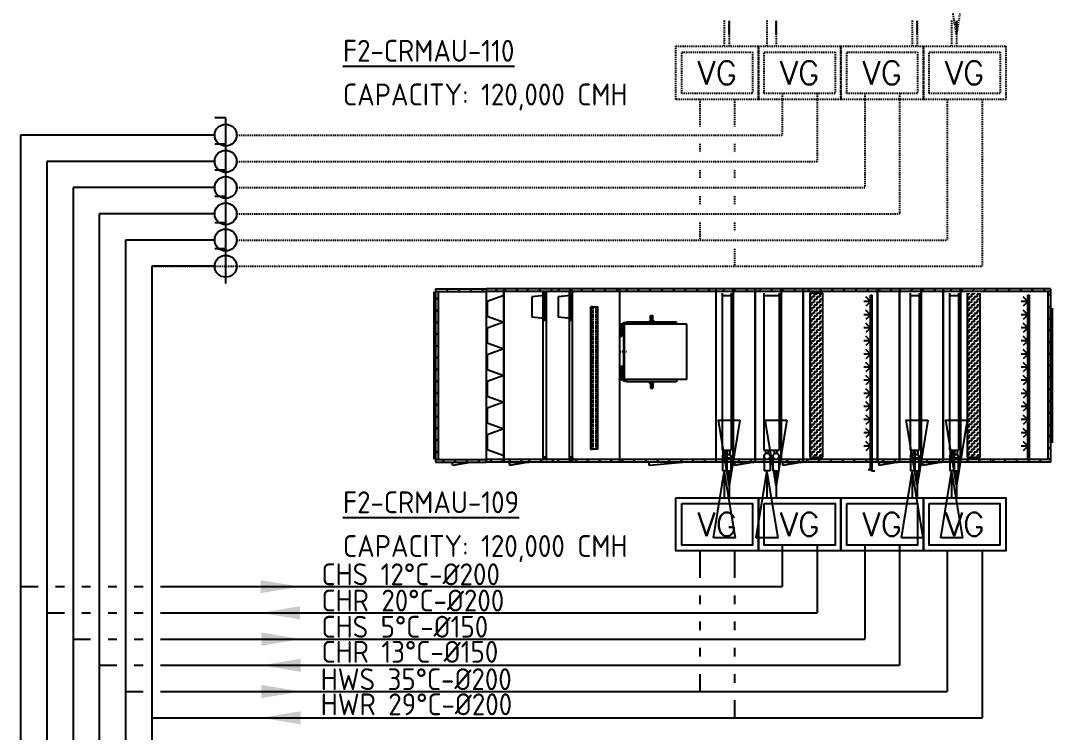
# Model space of a CAD drawing. Header units: millimetres. Extents: x -18 to 822, y 1518 to 2130.
# Drawn here: x 564.1 to 670.3, y 1995.9 to 2069.1 of the extents above; entities that cross this region are included whole.
import ezdxf
from ezdxf.enums import TextEntityAlignment as Align

# ---------------------------------------------------------------- set-up
doc = ezdxf.new("R2010")
doc.units = ezdxf.units.MM
doc.linetypes.add('CENTER', pattern=[2, 1.25, -0.25, 0.25, -0.25])
doc.linetypes.add('HIDDEN2', pattern=[0.1875, 0.125, -0.0625])
for name, color, linetype in [('0-CHR-中溫', 30, 'Continuous'), ('0-CHR-低溫', 4, 'Continuous'), ('0-CHS-中溫', 3, 'Continuous'), ('0-CHS-低溫', 5, 'Continuous'), ('0-HWR', 6, 'Continuous'), ('0-HWS', 1, 'Continuous'), ('03', 7, 'Continuous'), ('06-空調-空調', 21, 'Continuous'), ('ACC-450', 2, 'Continuous'), ('ACC-850', 2, 'Continuous'), ('ARW', 151, 'Continuous'), ('CLC', 140, 'Continuous'), ('DETL-TXT', 4, 'Continuous'), ('DIF', 120, 'Continuous'), ('DIM', 6, 'Continuous'), ('FAN', 3, 'Continuous'), ('Flange', 6, 'Continuous'), ('FLC', 40, 'Continuous'), ('HEPA', 6, 'Continuous'), ('HTC', 1, 'Continuous'), ('M-EQPM-TXT', 4, 'Continuous'), ('M-HVAC-CMDUCT', 150, 'Continuous'), ('M-PIPE-FITTING', 2, 'Continuous'), ('Type02x02', 7, 'Continuous'), ('Type05x04', 7, 'Continuous'), ('Type06x05', 7, 'Continuous'), ('Type07x05', 7, 'Continuous'), ('TYPE10X08', 7, 'Continuous'), ('Type10x09', 7, 'Continuous'), ('Type12x08', 7, 'Continuous'), ('Type12x09', 7, 'Continuous'), ('Type14x10', 7, 'Continuous'), ('軸心', 41, 'Continuous'), ('風車架', 4, 'Continuous')]:
    doc.layers.add(name, color=color, linetype=linetype)
doc.styles.add('AA-TXT', font='isocp.shx', dxfattribs={"bigfont": 'chineset.shx'})
doc.styles.add('HKEC', font='romans.shx', dxfattribs={"bigfont": 'china.shx'})
doc.dimstyles.get("Standard").update_dxf_attribs({"dimtxt": 0.18, "dimasz": 0.18, "dimexe": 0.18, "dimexo": 0.0625, "dimgap": 0.09, "dimtad": 0, "dimtih": 1, "dimtoh": 1, "dimdec": 4, "dimzin": 0, "dimdsep": 46, "dimtxsty": 'Standard', "dimcen": 0.09, "dimadec": 0, "dimazin": 0, "dimtfac": 1, "dimtdec": 4, "dimtofl": 0, "dimtmove": 0, "dimatfit": 3, "dimfxl": 1, "dimtolj": 1, "dimtzin": 0, "dimarcsym": 0})
pattern_1 = [(225, (1811.597, 1075.805), (13.47038, -13.47038), [])]

# ---------------------------------------------------------------- blocks, each defined once
blk = doc.blocks.new('A450-頂視圖')
at = {"layer": 'ACC-450'}
for p, q in [((-450, 0), (0, 0)), ((0, 0), (-443, -78))]:
    blk.add_line(p, q, dxfattribs=at)
blk.add_arc((0, 0), 450, 180, 190, dxfattribs=at)
blk = doc.blocks.new('FLC-1000')
at = {"layer": 'FLC'}
for p, q in [((50, 634), (50, -634)), ((150, 634), (150, -634))]:
    blk.add_line(p, q, dxfattribs=at)
at = {"layer": 'FLC', "color": 1}
for p, q in [((60, 371), (60, 634)), ((80, 360), (80, 634)), ((100, 348), (100, 634)), ((120, 337), (120, 634)), ((140, 325), (140, 634)), ((60, -634), (60, -299)), ((80, -634), (80, -310)), ((100, -634), (100, -322)), ((120, -634), (120, -333)), ((140, -634), (140, -345))]:
    blk.add_line(p, q, dxfattribs=at)
at = {"layer": 'FLC', "color": 1, "linetype": 'CENTER', "ltscale": 5}
blk.add_line((-12, 0), (165, 0), dxfattribs=at)
at = {"layer": 'FLC'}
for centre, start, end in [((55, 634), 0, 180), ((65, 634), 0, 180), ((75, 634), 0, 180), ((85, 634), 0, 180), ((95, 634), 0, 180), ((105, 634), 0, 180), ((115, 634), 0, 180), ((125, 634), 0, 180), ((135, 634), 0, 180), ((145, 634), 0, 180), ((145, 634), 0, 180), ((145, 634), 0, 180), ((145, 634), 0, 180), ((145, 634), 0, 180), ((145, 634), 0, 180), ((145, 634), 0, 180), ((145, 634), 0, 180), ((145, 634), 0, 180), ((145, 634), 0, 180), ((145, 634), 0, 180), ((145, 634), 0, 180), ((55, -634), 180, 0), ((65, -634), 180, 0), ((75, -634), 180, 0), ((85, -634), 180, 0), ((95, -634), 180, 0), ((105, -634), 180, 0), ((115, -634), 180, 0), ((125, -634), 180, 0), ((135, -634), 180, 0), ((145, -634), 180, 0), ((145, -634), 180, 0), ((145, -634), 180, 0), ((145, -634), 180, 0), ((145, -634), 180, 0), ((145, -634), 180, 0), ((145, -634), 180, 0), ((145, -634), 180, 0), ((145, -634), 180, 0), ((145, -634), 180, 0), ((145, -634), 180, 0), ((145, -634), 180, 0)]:
    blk.add_arc(centre, 5, start, end, dxfattribs=at)
blk = doc.blocks.new('RZR15-1000-T90')
at = {"layer": 'FAN'}
for p, q in [((-1436, 1310), (-10, 1310)), ((-1436, 47), (-1436, 1310)), ((-10, 0), (-10, 1357)), ((0, 1357), (-10, 1357)), ((0, 0), (0, 1357)), ((-1436, 47), (-10, 47)), ((-10, 0), (0, 0))]:
    blk.add_line(p, q, dxfattribs=at)
at = {"layer": '軸心'}
for p, q in [((-604.5, 1508.5), (-659.5, 1508.5)), ((-659.5, 1398.5), (-659.5, 1508.5)), ((-640, 1503.5), (-624, 1503.5)), ((-640, 1403.5), (-640, 1503.5)), ((-624, 1503.5), (-624, 1403.5)), ((-604.5, 1398.5), (-604.5, 1508.5)), ((-685.5, 1379.5), (-578.5, 1379.5)), ((-685.5, 1379.5), (-685.5, 1359.5)), ((-675.5, 1398.5), (-675.5, 1379.5)), ((-588.5, 1398.5), (-675.5, 1398.5)), ((-640, 1403.5), (-624, 1403.5)), ((-588.5, 1398.5), (-588.5, 1379.5)), ((-578.5, 1359.5), (-578.5, 1379.5)), ((-685.5, -22.5), (-685.5, -2.5)), ((-685.5, -22.5), (-578.5, -22.5)), ((-675.5, -41.5), (-675.5, -22.5)), ((-588.5, -41.5), (-675.5, -41.5)), ((-659.5, -41.5), (-659.5, -151.5)), ((-604.5, -151.5), (-659.5, -151.5)), ((-640, -46.5), (-640, -146.5)), ((-640, -46.5), (-624, -46.5)), ((-640, -146.5), (-624, -146.5)), ((-624, -146.5), (-624, -46.5)), ((-604.5, -41.5), (-604.5, -151.5)), ((-588.5, -41.5), (-588.5, -22.5)), ((-578.5, -2.5), (-578.5, -22.5))]:
    blk.add_line(p, q, dxfattribs=at)
at = {"layer": '軸心', "color": 1, "linetype": 'CENTER', "ltscale": 30}
for p, q in [((-632, 1513.4), (-632, 1398.5)), ((-632, -156.4), (-632, -41.5))]:
    blk.add_line(p, q, dxfattribs=at)
at = {"layer": '風車架'}
for p, q in [((-1202, 1359.5), (-52, 1359.5)), ((-1202, 1310), (-1202, 1359.5)), ((-1202, 1310), (-52, 1310)), ((-52, 1310), (-52, 1359.5)), ((-1202, 47), (-52, 47)), ((-1202, 47), (-1202, -2.5)), ((-52, 47), (-52, -2.5)), ((-1202, -2.5), (-52, -2.5))]:
    blk.add_line(p, q, dxfattribs=at)
blk = doc.blocks.new('DW9-頂視圖')
at = {"layer": 'ACC-850'}
for q in [(850, 0), (843, -78)]:
    blk.add_line((0, 0), q, dxfattribs=at)
blk.add_arc((400, 0), 450, 350, 0, dxfattribs=at)
blk = doc.blocks.new('CMF300')
for p, q in [((-22, 265), (-300, 231)), ((-22, 296), (0, 296)), ((-22, 296), (-22, -296)), ((0, 296), (0, -296)), ((-300, 231), (-300, -231)), ((-22, -265), (-300, -231)), ((-22, -296), (0, -296))]:
    blk.add_line(p, q)
blk = doc.blocks.new('HPF-610-15')
at = {"layer": 'HEPA'}
for p, q in [((0, 610), (381, 471)), ((0, 610), (0, 0)), ((381, 471), (381, 139)), ((381, 139), (0, 0))]:
    blk.add_line(p, q, dxfattribs=at)
blk = doc.blocks.new('D5-頂視圖')
at = {"layer": 'ACC-450'}
for p, q in [((450, 0), (0, 0)), ((0, 0), (443, -78))]:
    blk.add_line(p, q, dxfattribs=at)
blk.add_arc((0, 0), 450, 350, 0, dxfattribs=at)
blk = doc.blocks.new('A$Cc4eae78a')
at = {"layer": '03'}
for points in [[(0, 2.04), (9.44, 2.04), (9.44, -4.04), (0, -4.04)], [(0.67, 1.37), (8.76, 1.37), (8.76, -3.37), (0.67, -3.37)]]:
    blk.add_lwpolyline(points, close=True, dxfattribs=at)
at = {"layer": '03', "linetype": 'Continuous', "ltscale": 200, "style": 'HKEC'}
blk.add_text('VG', height=2.696, dxfattribs=at).set_placement((4.72, -1), align=Align.MIDDLE)
blk = doc.blocks.new('00_80000CMH_500_300_1100')
h = blk.add_hatch()
h.set_pattern_fill('ACAD_ISO02W100', color=6, angle=180)
h.set_pattern_definition([(180, (1771.445, -397.94), (-6e-16, -5), [12, -3])])
h.paths.add_polyline_path([(48.4, 407.2), (63.2, 407.2), (63.2, 81.6), (48.4, 81.6)])
at = {"layer": 'ARW'}
h = blk.add_hatch(dxfattribs=at)
h.set_pattern_fill('ZIGZAG', color=256, scale=2, angle=180, style=0)
h.set_pattern_definition([(180, (704, 981.5), (-6.35, -6.35), [6.35, -6.35]), (270, (697.65, 981.5), (6.35, -6.35), [6.35, -6.35])])
h.paths.add_polyline_path([(579, 438), (549, 438), (549, 63), (579, 63)])
h = blk.add_hatch(dxfattribs=at)
h.set_pattern_fill('ZIGZAG', color=256, scale=2, angle=180, style=0)
h.set_pattern_definition([(180, (1064, 981.5), (-6.35, -6.35), [6.35, -6.35]), (270, (1057.65, 981.5), (6.35, -6.35), [6.35, -6.35])])
h.paths.add_polyline_path([(939, 438), (909, 438), (909, 63), (939, 63)])
at = {"layer": 'Type02x02'}
h = blk.add_hatch(dxfattribs=at)
h.set_pattern_fill('ANSI31', color=256, scale=6, angle=180, style=0)
h.set_pattern_definition([(135, (-78.619, 113.504), (13.4704, 13.4704), [])])
h.paths.add_polyline_path([(-151, 442.1), (-151, 448.1), (-101, 448.1), (-101, 442.1)])
h = blk.add_hatch(dxfattribs=at)
h.set_pattern_fill('ANSI31', color=256, scale=6, angle=180, style=0)
h.set_pattern_definition([(135, (446.381, 113.504), (13.4704, 13.4704), [])])
h.paths.add_polyline_path([(374, 442.1), (374, 448.1), (424, 448.1), (424, 442.1)])
h = blk.add_hatch(dxfattribs=at)
h.set_pattern_fill('ANSI31', color=256, scale=6, angle=180, style=0)
h.set_pattern_definition([(135, (556.381, 113.564), (13.4704, 13.4704), [])])
h.paths.add_polyline_path([(484, 442), (484, 448), (534, 448), (534, 442)])
h = blk.add_hatch(dxfattribs=at)
h.set_pattern_fill('ANSI31', color=256, scale=6, angle=180, style=0)
h.set_pattern_definition([(135, (776.381, 113.564), (13.4704, 13.4704), [])])
h.paths.add_polyline_path([(704, 442), (704, 448), (754, 448), (754, 442)])
h = blk.add_hatch(dxfattribs=at)
h.set_pattern_fill('ANSI31', color=256, scale=6, angle=180, style=0)
h.set_pattern_definition([(135, (876.381, 113.564), (13.4704, 13.4704), [])])
h.paths.add_polyline_path([(804, 442), (804, 448), (854, 448), (854, 442)])
h = blk.add_hatch(dxfattribs=at)
h.set_pattern_fill('ANSI31', color=256, scale=6, angle=180, style=0)
h.set_pattern_definition([(135, (-78.619, 433.504), (13.4704, 13.4704), [])])
h.paths.add_polyline_path([(-101, 58.1), (-101, 52.1), (-151, 52.1), (-151, 58.1)])
h = blk.add_hatch(dxfattribs=at)
h.set_pattern_fill('ANSI31', color=256, scale=6, angle=180, style=0)
h.set_pattern_definition([(135, (446.381, 433.504), (13.4704, 13.4704), [])])
h.paths.add_polyline_path([(424, 58.1), (424, 52.1), (374, 52.1), (374, 58.1)])
h = blk.add_hatch(dxfattribs=at)
h.set_pattern_fill('ANSI31', color=256, scale=6, angle=180, style=0)
h.set_pattern_definition([(135, (556.381, 433.564), (13.4704, 13.4704), [])])
h.paths.add_polyline_path([(534, 58), (534, 52), (484, 52), (484, 58)])
h = blk.add_hatch(dxfattribs=at)
h.set_pattern_fill('ANSI31', color=256, scale=6, angle=180, style=0)
h.set_pattern_definition([(135, (776.381, 433.564), (13.4704, 13.4704), [])])
h.paths.add_polyline_path([(754, 58), (754, 52), (704, 52), (704, 58)])
h = blk.add_hatch(dxfattribs=at)
h.set_pattern_fill('ANSI31', color=256, scale=6, angle=180, style=0)
h.set_pattern_definition([(135, (876.381, 433.564), (13.4704, 13.4704), [])])
h.paths.add_polyline_path([(854, 58), (854, 52), (804, 52), (804, 58)])
at = {"layer": 'Type05x04'}
h = blk.add_hatch(dxfattribs=at)
h.set_pattern_fill('ANSI31', color=256, scale=6, angle=180, style=0)
h.set_pattern_definition([(225, (4, 433.44), (13.47, -13.47), [])])
h.paths.add_polyline_path([(-36, 442.1), (-36, 448.1), (4, 448.1), (4, 442.1)])
h = blk.add_hatch(dxfattribs=at)
h.set_pattern_fill('ANSI31', color=256, scale=6, angle=180, style=0)
h.set_pattern_definition([(225, (4, 689.44), (13.4704, -13.4704), [])])
h.paths.add_polyline_path([(-36, 52.1), (-36, 58.1), (4, 58.1), (4, 52.1)])
at = {"layer": 'Type06x05'}
h = blk.add_hatch(dxfattribs=at)
h.set_pattern_fill('ANSI31', color=256, scale=6, angle=180, style=0)
h.set_pattern_definition([(225, (4, 689.44), (13.4704, -13.4704), [])])
h.paths.add_polyline_path([(-26, 52.1), (-26, 58.1), (4, 58.1), (4, 52.1)])
at = {"layer": 'Type07x05'}
h = blk.add_hatch(dxfattribs=at)
h.set_pattern_fill('ANSI31', color=256, scale=6, angle=180, style=0)
h.set_pattern_definition([(225, (4, 433.44), (13.47, -13.47), [])])
h.paths.add_polyline_path([(-26, 442.1), (-26, 448.1), (4, 448.1), (4, 442.1)])
at = {"layer": 'TYPE10X08'}
h = blk.add_hatch(dxfattribs=at)
h.set_pattern_fill('ANSI31', color=256, scale=6, angle=180, style=0)
h.set_pattern_definition([(225, (194, 305.44), (13.4704, -13.4704), [])])
h.paths.add_polyline_path([(334, 448.1), (334, 442.1), (114, 442.1), (114, 448.1)])
h = blk.add_hatch(dxfattribs=at)
h.set_pattern_fill('ANSI31', color=256, scale=6, angle=180, style=0)
h.set_pattern_definition([(225, (194, 625.44), (13.4704, -13.4704), [])])
h.paths.add_polyline_path([(114, 52.1), (114, 58.1), (334, 58.1), (334, 52.1)])
at = {"layer": 'Type10x09'}
h = blk.add_hatch(dxfattribs=at)
h.set_pattern_fill('ANSI31', color=256, scale=6, angle=180, style=0)
h.set_pattern_definition([(225, (1283.876, 215), (13.47038, -13.47038), [])])
h.paths.add_polyline_path([(-191, 448.1), (-191, 442.1), (-307, 442.1), (-307, 448.1)])
h = blk.add_hatch(dxfattribs=at)
h.set_pattern_fill('ANSI31', color=256, scale=6, angle=180, style=0)
h.set_pattern_definition([(225, (1303.376, 535), (13.47038, -13.47038), [])])
h.paths.add_polyline_path([(-301, 58.1), (-307, 58.1), (-307, 442.1), (-301, 442.1)])
h = blk.add_hatch(dxfattribs=at)
h.set_pattern_fill('ANSI31', color=256, scale=6, angle=180, style=0)
h.set_pattern_definition([(225, (1283.876, 534.5), (13.47038, -13.47038), [])])
h.paths.add_polyline_path([(-191, 58.1), (-191, 52.1), (-307, 52.1), (-307, 58.1)])
at = {"layer": 'Type12x09'}
h = blk.add_hatch(dxfattribs=at)
h.set_pattern_fill('ANSI31', color=256, scale=6, angle=180, style=0)
h.set_pattern_definition([(225, (-1583.962, 576.245), (13.47038, -13.47038), [])])
h.paths.add_polyline_path([(-191, 442.1), (-191, 448.1), (-151, 448.1), (-151, 442.1)])
h.paths.add_polyline_path([(-191, 52.1), (-191, 58.1), (-151, 58.1), (-151, 52.1)])
h = blk.add_hatch(dxfattribs=at)
h.set_pattern_fill('ANSI31', color=256, scale=6, angle=180, style=0)
h.set_pattern_definition([(225, (-36, 947.94), (13.4704, -13.4704), [])])
h.paths.add_polyline_path([(-36, 448.1), (-36, 442.1), (-101, 442.1), (-101, 448.1)])
h = blk.add_hatch(dxfattribs=at)
h.set_pattern_fill('ANSI31', color=256, scale=6, angle=180, style=0)
h.set_pattern_definition([(225, (114, 947.94), (13.4704, -13.4704), [])])
h.paths.add_polyline_path([(4, 442.1), (4, 448.1), (114, 448.1), (114, 442.1)])
h.paths.add_polyline_path([(4, 52.1), (4, 58.1), (114, 58.1), (114, 52.1)])
h = blk.add_hatch(dxfattribs=at)
h.set_pattern_fill('ANSI31', color=256, scale=6, angle=180, style=0)
h.set_pattern_definition(pattern_1)
h.paths.add_polyline_path([(894, 442), (894, 448), (964, 448), (964, 442)])
h = blk.add_hatch(dxfattribs=at)
h.set_pattern_fill('ANSI31', color=256, scale=6, angle=180, style=0)
h.set_pattern_definition([(225, (1080.5, 128.5), (13.4704, -13.4704), [])])
h.paths.add_polyline_path([(1100, 448), (1100, 442), (964, 442), (964, 448)])
h = blk.add_hatch(dxfattribs=at)
h.set_pattern_fill('ANSI31', color=256, scale=6, angle=180, style=0)
h.set_pattern_definition([(225, (1100, 448.5), (13.4704, -13.4704), [])])
h.paths.add_polyline_path([(1094, 442), (1100, 442), (1100, 58), (1094, 58)])
h = blk.add_hatch(dxfattribs=at)
h.set_pattern_fill('ANSI31', color=256, scale=6, angle=180, style=0)
h.set_pattern_definition([(225, (-36, 689.44), (13.4704, -13.4704), [])])
h.paths.add_polyline_path([(-101, 52.1), (-101, 58.1), (-36, 58.1), (-36, 52.1)])
h = blk.add_hatch(dxfattribs=at)
h.set_pattern_fill('ANSI31', color=256, scale=6, angle=180, style=0)
h.set_pattern_definition(pattern_1)
h.paths.add_polyline_path([(964, 58), (964, 52), (894, 52), (894, 58)])
h = blk.add_hatch(dxfattribs=at)
h.set_pattern_fill('ANSI31', color=256, scale=6, angle=180, style=0)
h.set_pattern_definition([(225, (1080.5, 448), (13.4704, -13.4704), [])])
h.paths.add_polyline_path([(1100, 58), (1100, 52), (964, 52), (964, 58)])
at = {"layer": 'Type14x10'}
h = blk.add_hatch(dxfattribs=at)
h.set_pattern_fill('ANSI31', color=256, scale=6, angle=180, style=0)
h.set_pattern_definition([(225, (374, 128.44), (13.4704, -13.4704), [])])
h.paths.add_polyline_path([(334, 442.1), (334, 448.1), (374, 448.1), (374, 442.1)])
h = blk.add_hatch(dxfattribs=at)
h.set_pattern_fill('ANSI31', color=256, scale=6, angle=180, style=0)
h.set_pattern_definition([(225, (484, 128.5), (13.4704, -13.4704), [])])
h.paths.add_polyline_path([(424, 442), (424, 448), (484, 448), (484, 442)])
h = blk.add_hatch(dxfattribs=at)
h.set_pattern_fill('ANSI31', color=256, scale=6, angle=180, style=0)
h.set_pattern_definition([(225, (704, 129), (13.4704, -13.4704), [])])
h.paths.add_polyline_path([(534, 442), (534, 448), (704, 448), (704, 442)])
h = blk.add_hatch(dxfattribs=at)
h.set_pattern_fill('ANSI31', color=256, scale=6, angle=180, style=0)
h.set_pattern_definition([(225, (804, 128.5), (13.4704, -13.4704), [])])
h.paths.add_polyline_path([(754, 442), (754, 448), (804, 448), (804, 442)])
h = blk.add_hatch(dxfattribs=at)
h.set_pattern_fill('ANSI31', color=256, scale=6, angle=180, style=0)
h.set_pattern_definition([(225, (894, 128.5), (13.4704, -13.4704), [])])
h.paths.add_polyline_path([(854, 442), (854, 448), (894, 448), (894, 442)])
h = blk.add_hatch(dxfattribs=at)
h.set_pattern_fill('ANSI31', color=256, scale=6, angle=180, style=0)
h.set_pattern_definition([(225, (374, 979.94), (13.4704, -13.4704), [])])
edge = h.paths.add_edge_path()
edge.add_line((374, 58.1), (334, 58.1))
edge.add_line((374, 52.1), (334, 52.1))
h = blk.add_hatch(dxfattribs=at)
h.set_pattern_fill('ANSI31', color=256, scale=6, angle=180, style=0)
h.set_pattern_definition([(225, (484, 948), (13.4704, -13.4704), [])])
edge = h.paths.add_edge_path()
edge.add_line((484, 58), (424, 58))
edge.add_line((484, 52), (424, 52))
h = blk.add_hatch(dxfattribs=at)
h.set_pattern_fill('ANSI31', color=256, scale=6, angle=180, style=0)
h.set_pattern_definition([(225, (704, 981.5), (13.4704, -13.4704), [])])
h.paths.add_polyline_path([(704, 58), (704, 52), (691.8, 52), (691.8, 58)])
h.paths.add_polyline_path([(534, 52), (534, 58), (687.8, 58), (687.8, 52)])
h = blk.add_hatch(dxfattribs=at)
h.set_pattern_fill('ANSI31', color=256, scale=6, angle=180, style=0)
h.set_pattern_definition([(225, (804, 948), (13.4704, -13.4704), [])])
edge = h.paths.add_edge_path()
edge.add_line((804, 58), (754, 58))
edge.add_line((804, 52), (754, 52))
h = blk.add_hatch(dxfattribs=at)
h.set_pattern_fill('ANSI31', color=256, scale=6, angle=180, style=0)
h.set_pattern_definition([(225, (894, 980), (13.4704, -13.4704), [])])
edge = h.paths.add_edge_path()
edge.add_line((894, 58), (854, 58))
edge.add_line((894, 52), (854, 52))
for p, q in [((-63, 441.8), (-63, 442.1)), ((-63, 442.1), (-60.3, 442.1)), ((-60.5, 441.8), (-63, 441.8)), ((-60.5, 58.3), (-60.5, 441.8)), ((-60.5, 439.1), (-60.5, 441.8)), ((-53.5, 437), (-60.5, 437)), ((-60.3, 442.1), (-60.3, 437.2)), ((-60.3, 437.2), (-53.8, 437.2)), ((-53.8, 437.2), (-53.8, 442.1)), ((-53.8, 442.1), (-51, 442.1)), ((-53.5, 58.3), (-53.5, 441.8)), ((-51, 441.8), (-53.5, 441.8)), ((-53.5, 441.8), (-53.5, 439.1)), ((-51, 442.1), (-51, 441.8)), ((-3, 441.8), (-3, 442.1)), ((-3, 442.1), (-0.3, 442.1)), ((-0.5, 441.8), (-3, 441.8)), ((-0.5, 58.3), (-0.5, 441.8)), ((-0.5, 439.1), (-0.5, 441.8)), ((6.5, 437), (-0.5, 437)), ((-0.3, 442.1), (-0.3, 437.2)), ((-0.3, 437.2), (6.2, 437.2)), ((6.2, 437.2), (6.2, 442.1)), ((6.2, 442.1), (9, 442.1)), ((6.5, 58.3), (6.5, 441.8)), ((9, 441.8), (6.5, 441.8)), ((6.5, 441.8), (6.5, 439.1)), ((9, 442.1), (9, 441.8)), ((-60.5, 58.3), (-63, 58.3)), ((-63, 58.3), (-63, 58.1)), ((-63, 58.1), (-60.3, 58.1)), ((-53.5, 63), (-60.5, 63)), ((-60.5, 60.4), (-60.5, 58.3)), ((-60.3, 58.1), (-60.3, 62.7)), ((-60.3, 62.7), (-53.8, 62.7)), ((-53.8, 62.7), (-53.8, 58.1)), ((-53.8, 58.1), (-51, 58.1)), ((-53.5, 58.3), (-53.5, 60.4)), ((-51, 58.3), (-53.5, 58.3)), ((-51, 58.1), (-51, 58.3)), ((-0.5, 58.3), (-3, 58.3)), ((-3, 58.3), (-3, 58.1)), ((-3, 58.1), (-0.3, 58.1)), ((6.5, 63), (-0.5, 63)), ((-0.5, 60.4), (-0.5, 58.3)), ((-0.3, 58.1), (-0.3, 62.7)), ((-0.3, 62.7), (6.2, 62.7)), ((6.2, 62.7), (6.2, 58.1)), ((6.2, 58.1), (9, 58.1)), ((6.5, 58.3), (6.5, 60.4)), ((9, 58.3), (6.5, 58.3)), ((9, 58.1), (9, 58.3))]:
    blk.add_line(p, q)
at = {"color": 6}
blk.add_lwpolyline([(48.4, 407.2), (63.2, 407.2), (63.2, 81.6), (48.4, 81.6)], close=True, dxfattribs=at)
at = {"layer": 'ARW', "color": 1}
for p, q in [((349, 438.1), (349, 79.1)), ((349, 433.1), (369, 433.1)), ((369, 438.1), (369, 79.1)), ((869, 438), (869, 79)), ((869, 433), (889, 433)), ((889, 438), (889, 79)), ((349, 79.1), (369, 79.1)), ((351, 68.3), (351, 79.1)), ((357, 68.3), (357, 79.1)), ((361, 68.3), (361, 79.1)), ((367, 68.3), (367, 79.1)), ((869, 79), (889, 79)), ((871, 68.3), (871, 79)), ((877, 68.3), (877, 79)), ((881, 68.3), (881, 79)), ((887, 68.3), (887, 79)), ((349.5, 65), (349.5, 32.1)), ((358.4, 65), (358.4, 32.1)), ((359.6, 65), (359.6, 32.1)), ((368.5, 65), (368.5, 32.1)), ((869.5, 65), (869.5, 32)), ((878.4, 65), (878.4, 32)), ((879.6, 65), (879.6, 32)), ((888.5, 65), (888.5, 32)), ((358.4, 32.1), (349.5, 32.1)), ((359.6, 32.1), (368.5, 32.1)), ((878.4, 32), (869.5, 32)), ((879.6, 32), (888.5, 32))]:
    blk.add_line(p, q, dxfattribs=at)
at = {"layer": 'ARW'}
for p, q in [((444, 433), (479, 433)), ((579, 438), (549, 438)), ((549, 438), (549, 63)), ((579, 63), (579, 438)), ((687.9, 419), (677.3, 429.6)), ((687.8, 434), (691.8, 434)), ((687.8, 33.7), (687.8, 434)), ((691.8, 31.3), (691.8, 434)), ((779, 433), (799, 433)), ((909, 438), (909, 63)), ((939, 63), (939, 438)), ((1047.9, 419), (1037.3, 429.6)), ((1047.8, 434), (1051.8, 434)), ((1047.8, 58), (1047.8, 434)), ((1051.8, 58), (1051.8, 434)), ((687.8, 419), (672.8, 419)), ((687.8, 419), (677.2, 408.4)), ((1047.8, 419), (1032.8, 419)), ((1047.8, 419), (1037.2, 408.4)), ((687.8, 389), (672.8, 389)), ((687.8, 389), (677.2, 378.4)), ((687.9, 389), (677.3, 399.6)), ((1047.8, 389), (1032.8, 389)), ((1047.8, 389), (1037.2, 378.4)), ((1047.9, 389), (1037.3, 399.6)), ((687.8, 359), (672.8, 359)), ((687.8, 359), (677.2, 369.6)), ((687.8, 359), (677.2, 348.4)), ((1047.8, 359), (1032.8, 359)), ((1047.8, 359), (1037.2, 369.6)), ((1047.8, 359), (1037.2, 348.4)), ((687.8, 329), (677.2, 339.6)), ((1047.8, 329), (1037.2, 339.6)), ((687.8, 329), (672.8, 329)), ((687.8, 329), (677.2, 318.4)), ((687.8, 299), (677.2, 309.6)), ((1047.8, 329), (1032.8, 329)), ((1047.8, 329), (1037.2, 318.4)), ((1047.8, 299), (1037.2, 309.6)), ((687.8, 299), (672.8, 299)), ((687.8, 299), (677.2, 288.4)), ((1047.8, 299), (1032.8, 299)), ((1047.8, 299), (1037.2, 288.4)), ((687.8, 269), (672.8, 269)), ((687.8, 269), (677.2, 279.6)), ((687.8, 269), (677.2, 258.4)), ((1047.8, 269), (1032.8, 269)), ((1047.8, 269), (1037.2, 279.6)), ((1047.8, 269), (1037.2, 258.4)), ((687.8, 239), (672.8, 239)), ((687.8, 239), (677.2, 249.6)), ((687.8, 239), (677.2, 228.4)), ((1047.8, 239), (1032.8, 239)), ((1047.8, 239), (1037.2, 249.6)), ((1047.8, 239), (1037.2, 228.4)), ((687.8, 209), (677.2, 219.6)), ((1047.8, 209), (1037.2, 219.6)), ((687.8, 209), (672.8, 209)), ((687.8, 209), (677.2, 198.4)), ((687.8, 179), (677.2, 189.6)), ((1047.8, 209), (1032.8, 209)), ((1047.8, 209), (1037.2, 198.4)), ((1047.8, 179), (1037.2, 189.6)), ((687.8, 179), (672.8, 179)), ((687.8, 179), (677.2, 168.4)), ((1047.8, 179), (1032.8, 179)), ((1047.8, 179), (1037.2, 168.4)), ((687.8, 149), (672.8, 149)), ((687.8, 149), (677.2, 159.6)), ((687.8, 148.5), (677.2, 137.9)), ((1047.8, 149), (1032.8, 149)), ((1047.8, 149), (1037.2, 159.6)), ((1047.8, 148.5), (1037.2, 137.9)), ((687.8, 118.5), (672.8, 118.5)), ((687.8, 118.5), (677.2, 129.1)), ((687.8, 118.5), (677.2, 107.9)), ((1047.8, 118.5), (1032.8, 118.5)), ((1047.8, 118.5), (1037.2, 129.1)), ((1047.8, 118.5), (1037.2, 107.9)), ((687.8, 88.5), (677.2, 99.1)), ((1047.8, 88.5), (1037.2, 99.1)), ((687.8, 88.5), (672.8, 88.5)), ((687.8, 88.5), (677.2, 77.9)), ((1047.8, 88.5), (1032.8, 88.5)), ((1047.8, 88.5), (1037.2, 77.9)), ((549, 63), (579, 63)), ((909, 63), (939, 63))]:
    blk.add_line(p, q, dxfattribs=at)
for centre in [(687.8, 419), (1047.8, 419), (687.8, 389), (1047.8, 389), (687.8, 359), (1047.8, 359), (687.8, 329), (1047.8, 329), (687.8, 299), (1047.8, 299), (687.8, 269), (1047.8, 269), (687.8, 239), (1047.8, 239), (687.8, 209), (1047.8, 209), (687.8, 179), (1047.8, 179), (687.8, 149), (1047.8, 149), (687.8, 118.5), (1047.8, 118.5), (687.8, 88.5), (1047.8, 88.5)]:
    blk.add_circle(centre, 1.5, dxfattribs=at)
blk.add_open_spline([(698, 31.5), (697, 31.2), (690.4, 29.9), (688.6, 35.2), (684, 34.2), (682.7, 33.9)], degree=3, knots=[35.439113, 35.439113, 35.439113, 35.439113, 53.723943, 145.661055, 183.181794, 183.181794, 183.181794, 183.181794], dxfattribs=at)
at = {"layer": 'CLC'}
for p, q in [((444, 438), (444, 79)), ((479, 438), (479, 79)), ((779, 438), (779, 79)), ((799, 438), (799, 79)), ((444, 79), (479, 79)), ((448.5, 71.3), (448.5, 79)), ((454.5, 71.3), (454.5, 79)), ((468.5, 71.3), (468.5, 79)), ((474.5, 71.3), (474.5, 79)), ((779, 79), (799, 79)), ((781, 68.3), (781, 79)), ((787, 68.3), (787, 79)), ((791, 68.3), (791, 79)), ((797, 68.3), (797, 79)), ((444.5, 65), (444.5, 32)), ((458.5, 65), (458.5, 32)), ((464.5, 65), (464.5, 32)), ((478.5, 65), (478.5, 32)), ((779.5, 65), (779.5, 32)), ((788.4, 65), (788.4, 32)), ((789.6, 65), (789.6, 32)), ((798.5, 65), (798.5, 32)), ((458.5, 32), (444.5, 32)), ((464.5, 32), (478.5, 32)), ((788.4, 32), (779.5, 32)), ((789.6, 32), (798.5, 32))]:
    blk.add_line(p, q, dxfattribs=at)
for centre, radius in [((451.5, 65), 6.99), ((471.5, 65), 6.99), ((784, 65), 4.46), ((794, 65), 4.46)]:
    blk.add_circle(centre, radius, dxfattribs=at)
at = {"layer": 'DIF'}
for p, q in [((48.4, 407.2), (48.4, 367.2)), ((52.4, 407.2), (48.4, 407.2)), ((52.4, 404.6), (52.4, 407.2)), ((48.4, 367.2), (52.4, 367.2)), ((48.4, 366.4), (48.4, 326.4)), ((52.4, 366.4), (48.4, 366.4)), ((52.4, 367.2), (52.4, 369.8)), ((52.4, 363.8), (52.4, 366.4)), ((48.4, 326.4), (52.4, 326.4)), ((48.4, 325.6), (48.4, 285.6)), ((52.4, 325.6), (48.4, 325.6)), ((52.4, 326.4), (52.4, 329)), ((52.4, 323), (52.4, 325.6)), ((48.4, 285.6), (52.4, 285.6)), ((48.4, 284.8), (48.4, 244.8)), ((52.4, 284.8), (48.4, 284.8)), ((52.4, 285.6), (52.4, 288.2)), ((52.4, 282.2), (52.4, 284.8)), ((48.4, 244.8), (52.4, 244.8)), ((48.4, 244), (48.4, 204)), ((52.4, 244), (48.4, 244)), ((52.4, 244.8), (52.4, 247.4)), ((52.4, 241.4), (52.4, 244)), ((48.4, 204), (52.4, 204)), ((48.4, 203.2), (48.4, 163.2)), ((52.4, 203.2), (48.4, 203.2)), ((52.4, 204), (52.4, 206.6)), ((52.4, 200.6), (52.4, 203.2)), ((52.4, 163.2), (52.4, 165.8)), ((48.4, 163.2), (52.4, 163.2)), ((48.4, 162.4), (48.4, 122.4)), ((52.4, 162.4), (48.4, 162.4)), ((52.4, 159.8), (52.4, 162.4)), ((48.4, 122.4), (52.4, 122.4)), ((48.4, 121.6), (48.4, 81.6)), ((52.4, 121.6), (48.4, 121.6)), ((52.4, 122.4), (52.4, 125)), ((52.4, 119), (52.4, 121.6)), ((48.4, 81.6), (52.4, 81.6)), ((52.4, 81.6), (52.4, 84.2))]:
    blk.add_line(p, q, dxfattribs=at)
at = {"layer": 'Flange'}
for p, q in [((-311, 441.6), (-311, 58.6)), ((-307, 437.6), (-311, 437.6)), ((-307, 441.6), (-307, 58.6)), ((1100, 96), (1100, 404)), ((1104, 96), (1104, 404)), ((1104, 400), (1100, 400)), ((1104, 100), (1100, 100)), ((-307, 62.6), (-311, 62.6))]:
    blk.add_line(p, q, dxfattribs=at)
at = {"layer": 'HTC'}
for centre in [(354, 65), (364, 65), (874, 65), (884, 65)]:
    blk.add_circle(centre, 4.46, dxfattribs=at)
at = {"layer": 'Type02x02'}
for p, q in [((-101, 448.1), (-151, 448.1)), ((-151, 52.1), (-151, 448.1)), ((-101, 442.1), (-151, 442.1)), ((424, 448.1), (374, 448.1)), ((374, 52.1), (374, 448.1)), ((424, 442.1), (374, 442.1)), ((424, 52.1), (424, 448.1)), ((534, 448), (484, 448)), ((484, 52), (484, 448)), ((534, 442), (484, 442)), ((534, 52), (534, 448)), ((754, 448), (704, 448)), ((704, 52), (704, 448)), ((754, 442), (704, 442)), ((754, 52), (754, 448)), ((854, 448), (804, 448)), ((804, 52), (804, 448)), ((854, 442), (804, 442)), ((854, 52), (854, 448)), ((894, 52), (894, 448)), ((-101, 58.1), (-151, 58.1)), ((-101, 52.1), (-151, 52.1)), ((424, 58.1), (374, 58.1)), ((424, 52.1), (374, 52.1)), ((534, 58), (484, 58)), ((534, 52), (484, 52)), ((754, 58), (704, 58)), ((754, 52), (704, 52)), ((854, 58), (804, 58)), ((854, 52), (804, 52))]:
    blk.add_line(p, q, dxfattribs=at)
at = {"layer": 'Type05x04'}
for p, q in [((4, 448.1), (-36, 448.1)), ((4, 442.1), (-36, 442.1)), ((4, 58.1), (-36, 58.1)), ((4, 52.1), (-36, 52.1))]:
    blk.add_line(p, q, dxfattribs=at)
at = {"layer": 'TYPE10X08'}
for p, q in [((334, 448.1), (114, 448.1)), ((114, 448.1), (114, 52.1)), ((334, 442.1), (114, 442.1)), ((334, 448.1), (334, 52.1)), ((334, 58.1), (114, 58.1)), ((334, 52.1), (114, 52.1))]:
    blk.add_line(p, q, dxfattribs=at)
at = {"layer": 'Type10x09'}
for p, q in [((-307, 448.1), (-191, 448.1)), ((-307, 448.1), (-307, 52.1)), ((-307, 442.1), (-191, 442.1)), ((-301, 442.1), (-301, 58.1)), ((-191, 448.1), (-191, 52.1)), ((-307, 58.1), (-191, 58.1)), ((-307, 52.1), (-191, 52.1))]:
    blk.add_line(p, q, dxfattribs=at)
at = {"layer": 'Type12x08'}
blk.add_line((4, 52.1), (-26, 52.1), dxfattribs=at)
at = {"layer": 'Type12x09'}
for p, q in [((-191, 448.1), (-191, 52.1)), ((-151, 448.1), (-191, 448.1)), ((-151, 442.1), (-191, 442.1)), ((-151, 448.1), (-151, 52.1)), ((-36, 448.1), (-101, 448.1)), ((-36, 442.1), (-101, 442.1)), ((114, 448.1), (4, 448.1)), ((4, 448.1), (4, 442.1)), ((114, 442.1), (4, 442.1)), ((114, 448.1), (114, 52.1)), ((894, 448), (894, 52)), ((964, 448), (894, 448)), ((964, 442), (894, 442)), ((1100, 448), (964, 448)), ((1100, 442), (964, 442)), ((1094, 442), (1094, 58)), ((1100, 448), (1100, 52)), ((-151, 58.1), (-191, 58.1)), ((-151, 52.1), (-191, 52.1)), ((-36, 58.1), (-101, 58.1)), ((-36, 52.1), (-101, 52.1)), ((114, 58.1), (4, 58.1)), ((4, 58.1), (4, 52.1)), ((114, 52.1), (4, 52.1)), ((964, 58), (894, 58)), ((964, 52), (894, 52)), ((1100, 58), (964, 58)), ((1100, 52), (964, 52))]:
    blk.add_line(p, q, dxfattribs=at)
at = {"layer": 'Type14x10'}
for p, q in [((334, 448.1), (334, 52.1)), ((374, 448.1), (334, 448.1)), ((374, 442.1), (334, 442.1)), ((374, 448.1), (374, 52.1)), ((424, 448), (424, 52)), ((484, 448), (424, 448)), ((484, 442), (424, 442)), ((484, 448), (484, 52)), ((534, 448), (534, 52)), ((704, 448), (534, 448)), ((704, 442), (534, 442)), ((704, 448), (704, 52)), ((754, 448), (754, 52)), ((804, 448), (754, 448)), ((804, 442), (754, 442)), ((804, 448), (804, 52)), ((854, 448), (854, 52)), ((894, 448), (854, 448)), ((894, 442), (854, 442)), ((894, 448), (894, 52)), ((374, 58.1), (334, 58.1)), ((374, 52.1), (334, 52.1)), ((484, 58), (424, 58)), ((484, 52), (424, 52)), ((704, 58), (534, 58)), ((704, 52), (534, 52)), ((804, 58), (754, 58)), ((804, 52), (754, 52)), ((894, 58), (854, 58)), ((894, 52), (854, 52))]:
    blk.add_line(p, q, dxfattribs=at)
at = {"xscale": -0.1, "yscale": 0.1, "zscale": 0.1}
for name, p in [('D5-頂視圖', (-223.5, 52.1)), ('DW9-頂視圖', (266.5, 52.1))]:
    blk.add_blockref(name, p, dxfattribs=at)
at = {"layer": 'ACC-450', "xscale": 0.1, "yscale": 0.1, "zscale": 0.1}
for p in [(-93.5, 52.1), (421.5, 52.1), (531.5, 52), (751.5, 52), (851.5, 52)]:
    blk.add_blockref('A450-頂視圖', p, dxfattribs=at)
at = {"layer": 'DIM', "extrusion": (0, 0, -1), "xscale": -0.1, "yscale": 0.1, "zscale": -0.1}
for p in [(56.4, 406.5), (-3.6, 406.5)]:
    blk.add_blockref('CMF300', p, dxfattribs=at)
at = {"layer": 'FAN', "xscale": -0.1, "yscale": 0.1, "zscale": 0.1}
blk.add_blockref('RZR15-1000-T90', (124, 236.1), dxfattribs=at)
at = {"layer": 'FLC', "xscale": -0.1, "yscale": 0.1, "zscale": 0.1}
blk.add_blockref('FLC-1000', (129, 304), dxfattribs=at)
at = {"layer": 'HEPA', "xscale": -0.1, "yscale": 0.1, "zscale": 0.1}
for p in [(-151, 372.1), (-151, 311.1), (-151, 250.1), (-151, 189.1), (-151, 128.1), (-151, 67.1)]:
    blk.add_blockref('HPF-610-15', p, dxfattribs=at)
at = {"layer": 'ARW', "color": 1}
for points in [[(353.4, 28.9), (353.4, -1.8)], [(364.6, -1.9), (364.6, 28.8)], [(873.4, 28.9), (873.4, -1.8)], [(884.6, -1.9), (884.6, 28.7)]]:
    blk.add_leader(points, dimstyle='Standard', override={"dimtxt": 2.5, "dimasz": 150, "dimexe": 1.25, "dimexo": 0.625, "dimgap": 0.625, "dimtad": 1, "dimtih": 0, "dimtoh": 0, "dimzin": 8, "dimcen": 2.5, "dimtofl": 1, "dimldrblk": 'ClosedBlank'}, dxfattribs=at)
at = {"layer": 'CLC'}
for points in [[(451, 28.9), (451, -1.8)], [(472, -1.9), (472, 28.7)], [(783.4, 28.9), (783.4, -1.8)], [(794.6, -1.9), (794.6, 28.7)]]:
    blk.add_leader(points, dimstyle='Standard', override={"dimtxt": 2.5, "dimasz": 150, "dimexe": 1.25, "dimexo": 0.625, "dimgap": 0.625, "dimtad": 1, "dimtih": 0, "dimtoh": 0, "dimzin": 8, "dimcen": 2.5, "dimtofl": 1, "dimldrblk": 'ClosedBlank'}, dxfattribs=at)

msp = doc.modelspace()

# ---------------------------------------------------------------- linework, layer by layer
at = {"layer": '0-CHR-中溫', "ltscale": 1000}
for p, q in [((566.775, 2054.649), (566.775, 1636.404)), ((584.059, 2054.649), (566.775, 2054.649)), ((641.84, 2022.651), (641.84, 2020.027)), ((646.066, 2015.166), (646.066, 2008.177)), ((566.775, 2008.177), (568.575, 2008.177)), ((570.375, 2008.177), (571.275, 2008.177)), ((573.075, 2008.177), (573.975, 2008.177)), ((575.775, 2008.177), (576.675, 2008.177)), ((578.475, 2008.177), (646.066, 2008.177))]:
    msp.add_line(p, q, dxfattribs=at)
msp.add_solid([(592.823, 2007.502), (588.773, 2008.177), (592.823, 2008.852)], dxfattribs=at)
at = {"layer": '0-CHR-低溫', "ltscale": 1000}
for p, q in [((572.175, 2049.249), (572.175, 1631.004)), ((584.059, 2049.249), (572.175, 2049.249)), ((656.354, 2022.651), (656.354, 2020.027)), ((654.558, 2015.166), (654.558, 2002.777)), ((572.175, 2002.777), (573.975, 2002.777)), ((575.775, 2002.777), (576.675, 2002.777)), ((578.475, 2002.777), (654.558, 2002.777))]:
    msp.add_line(p, q, dxfattribs=at)
msp.add_solid([(592.912, 2002.102), (588.862, 2002.777), (592.912, 2003.452)], dxfattribs=at)
at = {"layer": '0-CHS-中溫', "ltscale": 1000}
for p, q in [((564.075, 2057.349), (564.075, 1639.104)), ((584.059, 2057.349), (564.075, 2057.349)), ((640.893, 2022.656), (640.893, 2020.027)), ((642.466, 2015.166), (642.466, 2010.877)), ((564.075, 2010.877), (565.875, 2010.877)), ((567.675, 2010.877), (568.575, 2010.877)), ((570.375, 2010.877), (571.275, 2010.877)), ((573.075, 2010.877), (573.975, 2010.877)), ((575.775, 2010.877), (576.675, 2010.877)), ((578.475, 2010.877), (642.466, 2010.877))]:
    msp.add_line(p, q, dxfattribs=at)
msp.add_solid([(588.773, 2010.202), (592.823, 2010.877), (588.773, 2011.552)], dxfattribs=at)
at = {"layer": '0-CHS-低溫', "ltscale": 1000}
for p, q in [((569.475, 2051.949), (569.475, 1633.704)), ((584.059, 2051.949), (569.475, 2051.949)), ((655.854, 2022.656), (655.854, 2020.027)), ((650.958, 2015.166), (650.958, 2005.477)), ((569.475, 2005.477), (571.275, 2005.477)), ((573.075, 2005.477), (573.975, 2005.477)), ((575.775, 2005.477), (576.675, 2005.477)), ((578.475, 2005.477), (650.958, 2005.477))]:
    msp.add_line(p, q, dxfattribs=at)
msp.add_solid([(588.862, 2004.802), (592.912, 2005.477), (588.862, 2006.152)], dxfattribs=at)
at = {"layer": '0-HWR', "ltscale": 1000}
for p, q in [((577.575, 2043.849), (577.575, 1625.604)), ((584.059, 2043.849), (577.575, 2043.849)), ((637.004, 2022.654), (637.004, 2020.027)), ((660.404, 2022.651), (660.404, 2020.027)), ((637.574, 2014.548), (637.574, 2011.777)), ((663.05, 2014.548), (663.05, 1997.377)), ((637.574, 2009.977), (637.574, 2009.077)), ((637.574, 2007.277), (637.574, 2006.377)), ((637.574, 2004.577), (637.574, 2003.677)), ((637.574, 2001.877), (637.574, 2000.977)), ((637.574, 1999.177), (637.574, 1997.377)), ((577.575, 1997.377), (663.05, 1997.377))]:
    msp.add_line(p, q, dxfattribs=at)
msp.add_solid([(592.912, 1996.702), (588.862, 1997.377), (592.912, 1998.052)], dxfattribs=at)
at = {"layer": '0-HWS', "ltscale": 1000}
for p, q in [((574.875, 2046.549), (574.875, 1628.304)), ((584.059, 2046.549), (574.875, 2046.549)), ((636.504, 2022.659), (636.504, 2020.027)), ((659.904, 2022.656), (659.904, 2020.027)), ((633.974, 2014.548), (633.974, 2011.777)), ((659.45, 2014.548), (659.45, 2000.077)), ((633.974, 2009.977), (633.974, 2009.077)), ((633.974, 2007.277), (633.974, 2006.377)), ((633.974, 2004.577), (633.974, 2003.677)), ((633.974, 2001.877), (633.974, 2000.077)), ((574.875, 2000.077), (576.675, 2000.077)), ((578.475, 2000.077), (659.45, 2000.077))]:
    msp.add_line(p, q, dxfattribs=at)
msp.add_solid([(588.862, 1999.402), (592.912, 2000.077), (588.862, 2000.752)], dxfattribs=at)
at = {"layer": 'M-HVAC-CMDUCT', "color": 252, "linetype": 'HIDDEN2'}
for p, q in [((636.504, 2069.13), (636.504, 2066.498)), ((637.004, 2069.125), (637.004, 2066.498)), ((640.893, 2069.128), (640.893, 2066.498)), ((641.84, 2069.122), (641.84, 2066.498)), ((655.854, 2069.128), (655.854, 2066.498)), ((656.354, 2069.122), (656.354, 2066.498)), ((659.904, 2069.128), (659.904, 2066.498)), ((660.404, 2069.122), (660.404, 2066.498)), ((642.466, 2061.638), (642.466, 2057.349)), ((646.066, 2061.638), (646.066, 2054.649)), ((650.958, 2061.638), (650.958, 2051.949)), ((654.558, 2061.638), (654.558, 2049.249)), ((633.974, 2061.02), (633.974, 2058.249)), ((637.574, 2061.02), (637.574, 2058.249)), ((659.45, 2061.02), (659.45, 2046.549)), ((663.05, 2061.02), (663.05, 2043.849)), ((586.309, 2057.349), (642.466, 2057.349)), ((633.974, 2056.449), (633.974, 2055.549)), ((637.574, 2056.449), (637.574, 2055.549)), ((586.309, 2054.649), (646.066, 2054.649)), ((633.974, 2053.749), (633.974, 2052.849)), ((637.574, 2053.749), (637.574, 2052.849)), ((586.309, 2051.949), (650.958, 2051.949)), ((633.974, 2051.049), (633.974, 2050.149)), ((637.574, 2051.049), (637.574, 2050.149)), ((586.309, 2049.249), (654.558, 2049.249)), ((633.974, 2048.349), (633.974, 2046.549)), ((637.574, 2048.349), (637.574, 2047.449)), ((586.309, 2046.549), (659.45, 2046.549)), ((637.574, 2045.649), (637.574, 2043.849)), ((577.575, 2043.849), (663.05, 2043.849))]:
    msp.add_line(p, q, dxfattribs=at)
at = {"layer": 'M-HVAC-CMDUCT', "color": 252, "linetype": 'HIDDEN2', "extrusion": (0, 0, -1)}
for points in [[(-636.504, 2069.13), (-636.504, 2067.75)], [(-637.004, 2067.745), (-637.004, 2069.125)], [(-640.893, 2069.128), (-640.893, 2067.747)], [(-641.84, 2067.742), (-641.84, 2069.122)], [(-655.854, 2069.128), (-655.854, 2067.747)], [(-656.354, 2067.742), (-656.354, 2069.122)], [(-659.904, 2069.128), (-659.904, 2067.747)]]:
    msp.add_lwpolyline(points, dxfattribs=at)
at = {"layer": 'M-HVAC-CMDUCT', "color": 252, "linetype": 'HIDDEN2'}
for points in [[(631.528, 2066.498), (640.02, 2066.498), (640.02, 2061.02), (631.528, 2061.02)], [(632.134, 2065.892), (639.413, 2065.892), (639.413, 2061.626), (632.134, 2061.626)], [(640.02, 2066.498), (648.512, 2066.498), (648.512, 2061.02), (640.02, 2061.02)], [(640.626, 2065.892), (647.905, 2065.892), (647.905, 2061.626), (640.626, 2061.626)], [(648.512, 2066.498), (657.004, 2066.498), (657.004, 2061.02), (648.512, 2061.02)], [(649.118, 2065.892), (656.397, 2065.892), (656.397, 2061.626), (649.118, 2061.626)], [(657.004, 2066.498), (665.495, 2066.498), (665.495, 2061.02), (657.004, 2061.02)], [(657.61, 2065.892), (664.889, 2065.892), (664.889, 2061.626), (657.61, 2061.626)]]:
    msp.add_lwpolyline(points, close=True, dxfattribs=at)
at = {"layer": 'M-PIPE-FITTING'}
for p, q in [((585.184, 2059.127), (584.056, 2059.127)), ((585.184, 2055.571), (585.184, 2059.127)), ((585.184, 2056.427), (584.056, 2056.427)), ((585.184, 2052.871), (585.184, 2056.427)), ((585.184, 2053.727), (584.056, 2053.727)), ((585.184, 2050.171), (585.184, 2053.727)), ((585.184, 2051.027), (584.056, 2051.027)), ((585.184, 2047.471), (585.184, 2051.027)), ((585.184, 2048.327), (584.056, 2048.327)), ((585.184, 2044.771), (585.184, 2048.327)), ((585.184, 2045.627), (584.056, 2045.627)), ((585.184, 2042.071), (585.184, 2045.627))]:
    msp.add_line(p, q, dxfattribs=at)
for centre in [(585.184, 2057.349), (585.184, 2054.649), (585.184, 2051.949), (585.184, 2049.249), (585.184, 2046.549), (585.184, 2043.849)]:
    msp.add_circle(centre, 1.125, dxfattribs=at)

# ---------------------------------------------------------------- block references
at = {"ltscale": 1000, "xscale": 0.9, "yscale": 0.9, "zscale": 0.9}
for p in [(631.528, 2018.187), (640.02, 2018.187), (648.512, 2018.187), (657.004, 2018.187)]:
    msp.add_blockref('A$Cc4eae78a', p, dxfattribs=at)
at = {"layer": '06-空調-空調', "ltscale": 1000, "xscale": 0.04500000000000001, "yscale": 0.04500000000000001, "zscale": 0.04500000000000001}
msp.add_blockref('00_80000CMH_500_300_1100', (620.599, 2021.357), dxfattribs=at)

# ---------------------------------------------------------------- texts
at = {"layer": 'DETL-TXT', "ltscale": 0.1, "style": 'AA-TXT'}
for s, p in [('CHS 12%%DC-%%C200', (595.051, 2011.019)), ('CHR 20%%DC-%%C200', (595.051, 2008.319)), ('CHS 5%%DC-%%C150', (595.051, 2005.619)), ('CHR 13%%DC-%%C150', (595.051, 2003.038)), ('HWS 35%%DC-%%C200', (594.963, 2000.219)), ('HWR 29%%DC-%%C200', (594.963, 1997.638))]:
    msp.add_text(s, height=2.25, dxfattribs=at).set_placement(p)
at = {"layer": 'M-EQPM-TXT', "style": 'AA-TXT'}
for s, p in [('%%UF2-CRMAU-110', (597.258, 2064.903)), ('%%UF2-CRMAU-109', (597.258, 2018.431))]:
    msp.add_text(s, height=2.25, dxfattribs=at).set_placement(p)
at = {"layer": 'M-EQPM-TXT', "color": 3, "style": 'AA-TXT'}
for p in [(597.258, 2060.403), (597.258, 2013.931)]:
    msp.add_text('CAPACITY: 120,000 CMH', height=2.25, dxfattribs=at).set_placement(p)
at = {"layer": 'M-HVAC-CMDUCT', "color": 252, "linetype": 'HIDDEN2', "style": 'HKEC'}
for p in [(635.774, 2063.759), (644.266, 2063.759), (652.758, 2063.759), (661.25, 2063.759)]:
    msp.add_text('VG', height=2.4263, dxfattribs=at).set_placement(p, align=Align.MIDDLE)

# ---------------------------------------------------------------- leaders
at = {"layer": 'M-HVAC-CMDUCT', "color": 252, "linetype": 'HIDDEN2'}
msp.add_leader([(660.404, 2067.742), (660.404, 2069.122)], dimstyle='Standard', override={"dimtxt": 2.5, "dimasz": 150, "dimexe": 1.25, "dimexo": 0.625, "dimgap": 0.625, "dimtad": 1, "dimtih": 0, "dimtoh": 0, "dimzin": 8, "dimcen": 2.5, "dimtofl": 1, "dimldrblk": 'ClosedBlank'}, dxfattribs=at)

doc.saveas('drawing.dxf')
